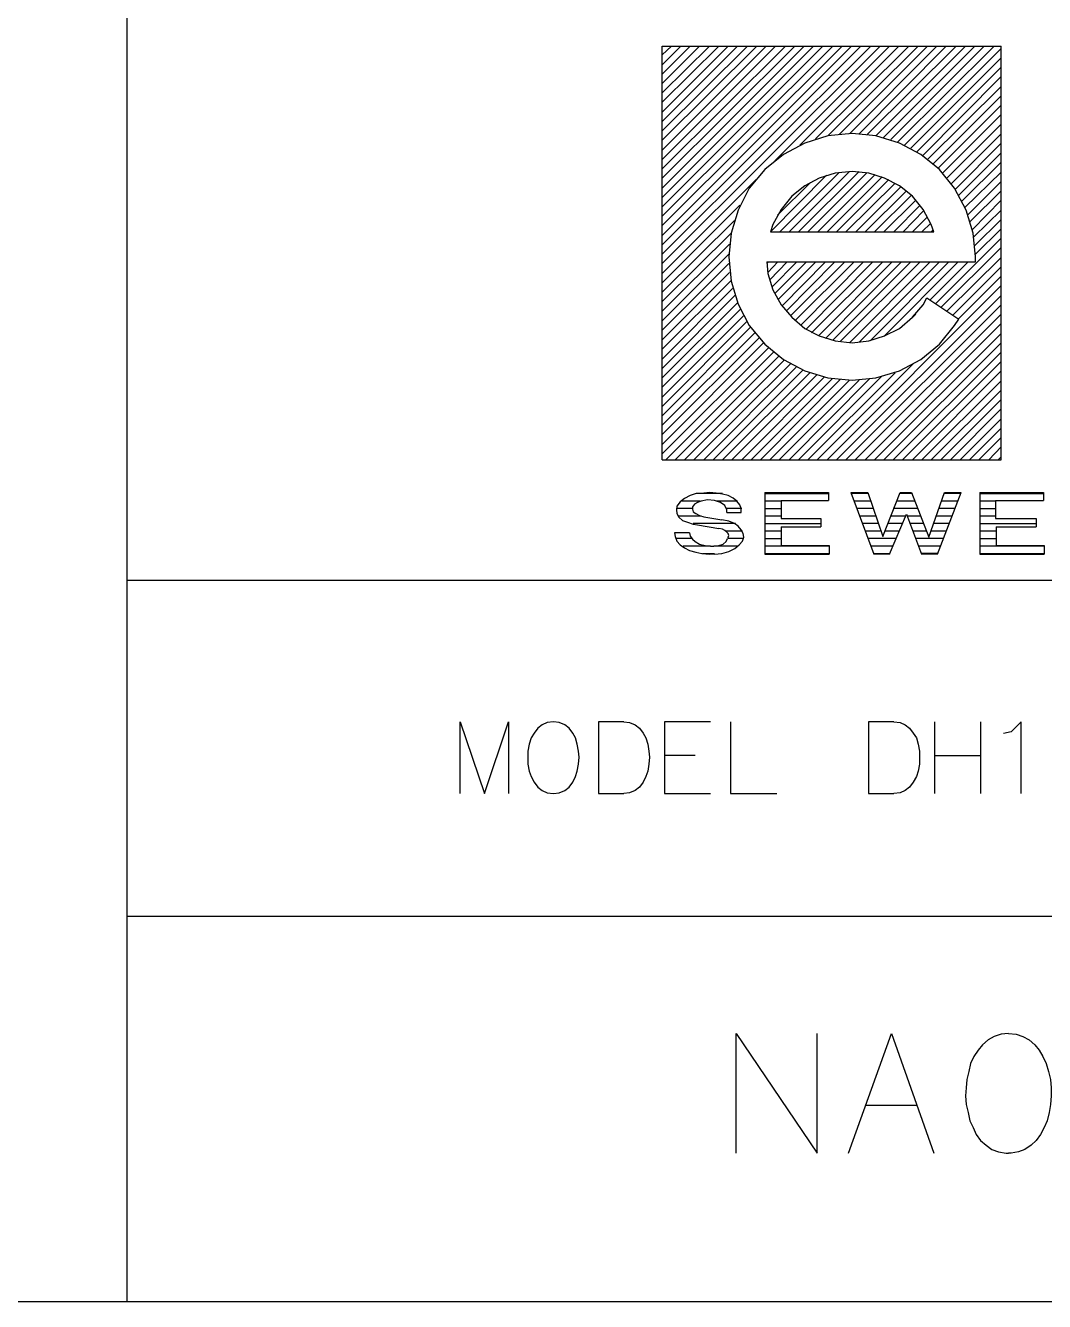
# Model space of a CAD drawing. Extents: x 11 to 601, y 12 to 779.
# Drawn here: x 368.3 to 466.3, y 12.2 to 135.1 of the extents above; entities that cross this region are included whole.
import ezdxf

# ---------------------------------------------------------------- set-up
doc = ezdxf.new("R2010")
doc.units = 0
doc.layers.add('DH152', color=7, linetype='CONTINUOUS')

msp = doc.modelspace()

# ---------------------------------------------------------------- linework, layer by layer
at = {"layer": 'DH152', "color": 7}
for points in [[(378.059991, 12.24), (378.059991, 171.059996)], [(429.539989, 93.239998), (429.539989, 133.079997)], [(429.539989, 133.079997), (462.179988, 133.079997)], [(429.539989, 132.239997), (430.439989, 133.079997)], [(429.539989, 131.279997), (431.339989, 133.079997)], [(429.539989, 130.379997), (432.239989, 133.079997)], [(429.539989, 129.479997), (433.139989, 133.079997)], [(429.539989, 128.579997), (434.099989, 133.079997)], [(429.539989, 127.679997), (434.999989, 133.079997)], [(429.539989, 126.719997), (435.899989, 133.079997)], [(429.539989, 125.819997), (436.799989, 133.079997)], [(429.539989, 124.919997), (437.759989, 133.079997)], [(429.539989, 124.019997), (438.659989, 133.079997)], [(429.539989, 123.059997), (439.559989, 133.079997)], [(429.539989, 122.159997), (440.459989, 133.079997)], [(429.539989, 121.259997), (441.419989, 133.079997)], [(429.539989, 120.359997), (442.319989, 133.079997)], [(429.539989, 119.399997), (443.219989, 133.079997)], [(429.539989, 118.499997), (444.119989, 133.079997)], [(429.539989, 117.599997), (445.019989, 133.079997)], [(429.539989, 116.699997), (445.979989, 133.079997)], [(429.539989, 115.799997), (446.879989, 133.079997)], [(429.539989, 114.839997), (447.779989, 133.079997)], [(429.539989, 113.939997), (448.679989, 133.079997)], [(429.539989, 113.039997), (449.639989, 133.079997)], [(429.539989, 112.139997), (450.539989, 133.079997)], [(440.399989, 122.039997), (451.439989, 133.079997)], [(442.799989, 123.539997), (452.339989, 133.079997)], [(444.299989, 124.139997), (453.299989, 133.079997)], [(445.499989, 124.439997), (454.199989, 133.079997)], [(446.579989, 124.559997), (455.099989, 133.079997)], [(447.599989, 124.619997), (455.999989, 133.079997)], [(448.499989, 124.619997), (456.899989, 133.079997)], [(449.279989, 124.559997), (457.859989, 133.079997)], [(450.119989, 124.439997), (458.759989, 133.079997)], [(450.839989, 124.259997), (459.659989, 133.079997)], [(451.559989, 124.079997), (460.559988, 133.079997)], [(452.219989, 123.839997), (461.519988, 133.079997)], [(452.879989, 123.539997), (462.179988, 132.839997)], [(462.179988, 93.239998), (462.179988, 133.079997)], [(453.479989, 123.239997), (462.179988, 131.939997)], [(454.019989, 122.879997), (462.179988, 131.039997)], [(454.619989, 122.519997), (462.179988, 130.139997)], [(455.099989, 122.159997), (462.179988, 129.179997)], [(455.639989, 121.739997), (462.179988, 128.279997)], [(456.119989, 121.319997), (462.179988, 127.379997)], [(456.539989, 120.839997), (462.179988, 126.479997)], [(456.959989, 120.359997), (462.179988, 125.579997)], [(459.719989, 112.319997), (459.719989, 112.799997), (459.479989, 115.079997), (458.819989, 117.299997), (457.679989, 119.399997), (456.239989, 121.199997), (454.439989, 122.639997), (452.399989, 123.719997), (450.119989, 124.439997), (447.839989, 124.679997), (445.499989, 124.439997), (443.279989, 123.719997), (441.239989, 122.639997), (439.439989, 121.199997), (437.939989, 119.399997), (436.859989, 117.299997), (436.199989, 115.079997), (435.959989, 112.799997), (436.199989, 110.459997), (436.859989, 108.239997), (437.939989, 106.199997), (439.439989, 104.399997), (441.239989, 102.899997), (443.279989, 101.819997), (445.499989, 101.159997), (447.839989, 100.919997), (450.119989, 101.159997), (452.399989, 101.819997), (454.439989, 102.899997), (456.239989, 104.399997), (457.679989, 106.199997), (458.099989, 106.799997)], [(457.379989, 119.819997), (462.179988, 124.619997)], [(457.739989, 119.279997), (462.179988, 123.719997)], [(458.099989, 118.739997), (462.179988, 122.819997)], [(458.399989, 118.139997), (462.179988, 121.919997)], [(439.979989, 115.199997), (445.379989, 120.659997)], [(440.879989, 115.199997), (446.579989, 120.899997)], [(441.779989, 115.199997), (447.599989, 121.019997)], [(442.679989, 115.199997), (448.499989, 121.019997)], [(443.579989, 115.199997), (449.279989, 120.899997)], [(444.539989, 115.199997), (450.059989, 120.719997)], [(445.439989, 115.199997), (450.719989, 120.479997)], [(458.699989, 117.539997), (462.179988, 120.959997)], [(429.539989, 111.179997), (438.599989, 120.239997)], [(440.639989, 116.819997), (443.819989, 119.939997)], [(446.339989, 115.199997), (451.379989, 120.239997)], [(447.239989, 115.199997), (451.979989, 119.879997)], [(448.199989, 115.199997), (452.519989, 119.519997)], [(449.099989, 115.199997), (453.059989, 119.159997)], [(458.999989, 116.879997), (462.179988, 120.059997)], [(459.179989, 116.159997), (462.179988, 119.159997)], [(449.999989, 115.199997), (453.539989, 118.739997)], [(450.899989, 115.199997), (453.959989, 118.259997)], [(459.419989, 115.439997), (462.179988, 118.259997)], [(429.539989, 110.279997), (437.039989, 117.779997)], [(451.859989, 115.199997), (454.379989, 117.779997)], [(452.759989, 115.199997), (454.739989, 117.239997)], [(459.539989, 114.719997), (462.179988, 117.299997)], [(429.539989, 109.379997), (436.499989, 116.279997)], [(453.659989, 115.199997), (455.099989, 116.639997)], [(454.559989, 115.199997), (455.399989, 116.039997)], [(459.659989, 113.879997), (462.179988, 116.399997)], [(459.719989, 113.039997), (462.179988, 115.499997)], [(429.539989, 108.479997), (436.199989, 115.079997)], [(455.459989, 115.199997), (455.639989, 115.379997)], [(455.879989, 108.299997), (462.179988, 114.599997)], [(429.539989, 107.579997), (436.019989, 113.999997)], [(429.539989, 106.619997), (435.959989, 113.039997)], [(456.419989, 107.939997), (462.179988, 113.699997)], [(429.539989, 105.719997), (435.959989, 112.139997)], [(439.619989, 112.319997), (439.739989, 111.179997), (440.219989, 109.619997), (440.999989, 108.179997), (442.019989, 106.979997), (443.279989, 105.899997), (444.659989, 105.179997), (446.219989, 104.699997), (447.839989, 104.519997), (449.459989, 104.699997), (450.959989, 105.179997), (452.399989, 105.899997), (453.659989, 106.979997), (454.679989, 108.179997), (455.039989, 108.839997)], [(439.619989, 112.319997), (459.719989, 112.319997)], [(439.619989, 112.139997), (439.799989, 112.319997)], [(439.739989, 111.299997), (440.699989, 112.319997)], [(439.919989, 110.579997), (441.599989, 112.319997)], [(440.099989, 109.859997), (442.499989, 112.319997)], [(440.399989, 109.259997), (443.459989, 112.319997)], [(440.699989, 108.659997), (444.359989, 112.319997)], [(441.059989, 108.059997), (445.259989, 112.319997)], [(441.479989, 107.579997), (446.159989, 112.319997)], [(441.899989, 107.099997), (447.119989, 112.319997)], [(442.319989, 106.619997), (448.019989, 112.319997)], [(442.859989, 106.199997), (448.919989, 112.319997)], [(443.399989, 105.839997), (449.819989, 112.319997)], [(443.939989, 105.479997), (450.779989, 112.319997)], [(444.599989, 105.179997), (451.679989, 112.319997)], [(445.259989, 104.939997), (452.579989, 112.319997)], [(445.979989, 104.759997), (453.479989, 112.319997)], [(446.699989, 104.639997), (454.379989, 112.319997)], [(447.599989, 104.519997), (455.339989, 112.319997)], [(448.499989, 104.579997), (456.239989, 112.319997)], [(449.579989, 104.699997), (457.139989, 112.319997)], [(450.899989, 105.119997), (458.039989, 112.319997)], [(455.339989, 108.659997), (458.999989, 112.319997)], [(456.959989, 107.579997), (462.179988, 112.739997)], [(457.559989, 107.219997), (462.179988, 111.839997)], [(429.539989, 104.819997), (436.019989, 111.299997)], [(458.099989, 106.859997), (462.179988, 110.939997)], [(429.539989, 103.919997), (436.199989, 110.519997)], [(429.539989, 102.959997), (436.319989, 109.739997)], [(445.439989, 93.239998), (462.179988, 110.039997)], [(429.539989, 102.059997), (436.559989, 109.079997)], [(429.539989, 101.159997), (436.799989, 108.359997)], [(446.339989, 93.239998), (462.179988, 109.079997)], [(447.239989, 93.239998), (462.179988, 108.179997)], [(455.039989, 108.839997), (458.099989, 106.799997)], [(429.539989, 100.259997), (437.099989, 107.759997)], [(429.539989, 99.299998), (437.399989, 107.159997)], [(448.139989, 93.239998), (462.179988, 107.279997)], [(453.299989, 106.619997), (453.959989, 107.279997)], [(429.539989, 98.399998), (437.699989, 106.559997)], [(429.539989, 97.499998), (438.059989, 106.019997)], [(449.099989, 93.239998), (462.179988, 106.379997)], [(429.539989, 96.599998), (438.479989, 105.479997)], [(429.539989, 95.699998), (438.899989, 104.999997)], [(429.539989, 94.739998), (439.319989, 104.519997)], [(449.999989, 93.239998), (462.179988, 105.419997)], [(450.899989, 93.239998), (462.179988, 104.519997)], [(429.539989, 93.839998), (439.799989, 104.039997)], [(429.899989, 93.239998), (440.279989, 103.619997)], [(430.799989, 93.239998), (440.759989, 103.199997)], [(451.799989, 93.239998), (462.179988, 103.619997)], [(431.699989, 93.239998), (441.299989, 102.839997)], [(432.599989, 93.239998), (441.899989, 102.479997)], [(433.559989, 93.239998), (442.439989, 102.179997)], [(444.479989, 93.239998), (453.719989, 102.479997)], [(452.699989, 93.239998), (462.179988, 102.719997)], [(434.459989, 93.239998), (443.099989, 101.879997)], [(435.359989, 93.239998), (443.759989, 101.639997)], [(436.259989, 93.239998), (444.419989, 101.399997)], [(437.219989, 93.239998), (445.139989, 101.219997)], [(438.119989, 93.239998), (445.919989, 101.039997)], [(439.019989, 93.239998), (446.699989, 100.979997)], [(439.919989, 93.239998), (447.599989, 100.919997)], [(440.819989, 93.239998), (448.499989, 100.919997)], [(441.779989, 93.239998), (449.519989, 101.039997)], [(442.679989, 93.239998), (450.659989, 101.279997)], [(443.579989, 93.239998), (451.979989, 101.639997)], [(453.659989, 93.239998), (462.179988, 101.819997)], [(454.559989, 93.239998), (462.179988, 100.859997)], [(455.459989, 93.239998), (462.179988, 99.959998)], [(456.359989, 93.239998), (462.179988, 99.059998)], [(457.319989, 93.239998), (462.179988, 98.159998)], [(458.219989, 93.239998), (462.179988, 97.199998)], [(459.119989, 93.239998), (462.179988, 96.299998)], [(460.019988, 93.239998), (462.179988, 95.399998)], [(460.979988, 93.239998), (462.179988, 94.499998)], [(461.879988, 93.239998), (462.179988, 93.539998)], [(429.539989, 93.239998), (462.179988, 93.239998)], [(433.559989, 90.059998), (432.839989, 89.999998), (432.239989, 89.819998), (431.699989, 89.519998), (431.279989, 89.219998), (430.979989, 88.799998), (430.919989, 88.439998)], [(435.359989, 89.999998), (432.899989, 89.999998)], [(434.099989, 90.119998), (433.559989, 90.059998)], [(437.159989, 88.199998), (437.159989, 88.559998), (437.039989, 88.919998), (436.739989, 89.279998), (436.379989, 89.579998), (435.899989, 89.819998), (435.359989, 89.939998), (434.759989, 90.059998), (434.099989, 90.119998)], [(439.439989, 90.119998), (445.559989, 90.119998)], [(439.439989, 90.119998), (439.439989, 84.179998)], [(439.439989, 89.999998), (445.619989, 89.999998)], [(445.559989, 90.119998), (445.559989, 89.339998)], [(447.719989, 90.119998), (449.339989, 90.119998)], [(447.719989, 90.119998), (449.939989, 84.179998)], [(449.339989, 89.999998), (447.779989, 89.999998)], [(449.339989, 90.119998), (450.779989, 85.859998), (452.459989, 90.119998)], [(453.599989, 89.999998), (452.399989, 89.999998)], [(452.459989, 90.119998), (453.539989, 90.119998)], [(453.539989, 90.119998), (455.219989, 85.799998)], [(455.219989, 85.799998), (456.719989, 90.119998)], [(456.059989, 84.179998), (458.339989, 90.119998)], [(456.719989, 90.119998), (458.339989, 90.119998)], [(458.279989, 89.999998), (456.719989, 89.999998)], [(460.139988, 90.119998), (466.259988, 90.119998)], [(460.139988, 90.119998), (460.139988, 84.179998)], [(460.139988, 89.999998), (466.319988, 89.999998)], [(466.259988, 90.119998), (466.259988, 89.339998)], [(432.479989, 88.559998), (430.919989, 88.559998)], [(430.919989, 88.439998), (430.979989, 88.079998), (431.159989, 87.719998), (431.519989, 87.419998), (431.999989, 87.239998), (432.539989, 87.059998)], [(433.199989, 89.279998), (431.339989, 89.279998)], [(433.319989, 89.279998), (432.959989, 89.159998), (432.659989, 88.979998), (432.479989, 88.739998), (432.479989, 88.499998)], [(432.479989, 88.499998), (432.539989, 88.259998), (432.779989, 88.079998)], [(435.779989, 88.439998), (435.599989, 88.859998), (435.179989, 89.159998), (434.579989, 89.339998), (433.919989, 89.399998), (433.319989, 89.279998)], [(436.799989, 89.279998), (434.819989, 89.279998)], [(437.219989, 88.559998), (435.719989, 88.559998)], [(435.779989, 88.199998), (435.779989, 88.439998)], [(440.999989, 89.279998), (439.439989, 89.279998)], [(439.439989, 88.559998), (440.999989, 88.559998)], [(440.999989, 89.339998), (445.559989, 89.339998)], [(440.999989, 89.339998), (440.999989, 87.599998), (444.839989, 87.599998)], [(449.579989, 89.279998), (448.079989, 89.279998)], [(449.819989, 88.559998), (448.319989, 88.559998)], [(454.139989, 88.559998), (451.799989, 88.559998)], [(453.899989, 89.279998), (452.099989, 89.279998)], [(457.679989, 88.559998), (456.179989, 88.559998)], [(457.979989, 89.279998), (456.419989, 89.279998)], [(461.699988, 89.279998), (460.139988, 89.279998)], [(460.139988, 88.559998), (461.699988, 88.559998)], [(461.639988, 89.339998), (466.259988, 89.339998)], [(461.639988, 89.339998), (461.639988, 87.599998), (465.539988, 87.599998)], [(433.319989, 87.839998), (431.159989, 87.839998)], [(432.779989, 88.079998), (433.139989, 87.899998), (433.559989, 87.779998)], [(433.559989, 87.779998), (435.299989, 87.479998)], [(436.499989, 87.119998), (435.959989, 87.359998), (435.299989, 87.479998)], [(435.779989, 88.199998), (437.159989, 88.199998)], [(440.999989, 87.839998), (439.439989, 87.839998)], [(444.839989, 87.599998), (444.839989, 86.819998)], [(450.059989, 87.839998), (448.619989, 87.839998)], [(451.439989, 84.179998), (453.059989, 88.019998)], [(452.939989, 87.839998), (451.559989, 87.839998)], [(453.059989, 88.019998), (454.499989, 84.179998)], [(454.439989, 87.839998), (453.119989, 87.839998)], [(457.439989, 87.839998), (455.939989, 87.839998)], [(461.699988, 87.839998), (460.139988, 87.839998)], [(465.539988, 87.599998), (465.539988, 86.819998)], [(430.739989, 86.219998), (430.799989, 85.859998), (430.979989, 85.439998), (431.279989, 85.079998), (431.699989, 84.779998), (432.179989, 84.539998), (432.779989, 84.359998), (433.379989, 84.239998), (434.099989, 84.179998)], [(432.179989, 86.219998), (430.739989, 86.219998)], [(432.179989, 86.219998), (432.239989, 85.919998), (432.479989, 85.619998), (432.719989, 85.379998)], [(436.619989, 87.119998), (432.539989, 87.119998)], [(432.539989, 87.059998), (432.959989, 86.999998)], [(432.959989, 86.999998), (434.999989, 86.639998)], [(434.579989, 84.179998), (435.299989, 84.239998), (435.959989, 84.419998), (436.559989, 84.719998), (436.979989, 85.079998), (437.279989, 85.439998), (437.399989, 85.799998), (437.339989, 86.159998), (437.159989, 86.519998), (436.859989, 86.879998), (436.499989, 87.119998)], [(435.599989, 86.459998), (435.359989, 86.579998), (434.999989, 86.639998)], [(435.899989, 85.799998), (435.959989, 85.979998), (435.899989, 86.159998), (435.779989, 86.279998), (435.599989, 86.459998)], [(437.279989, 86.399998), (435.719989, 86.399998)], [(439.439989, 87.119998), (444.899989, 87.119998)], [(441.059989, 86.399998), (439.439989, 86.399998)], [(440.999989, 86.819998), (444.839989, 86.819998)], [(440.999989, 86.819998), (440.999989, 85.019998)], [(450.299989, 87.119998), (448.859989, 87.119998)], [(450.539989, 86.399998), (449.159989, 86.399998)], [(452.339989, 86.399998), (450.959989, 86.399998)], [(452.639989, 87.119998), (451.259989, 87.119998)], [(454.739989, 87.119998), (453.359989, 87.119998)], [(454.979989, 86.399998), (453.659989, 86.399998)], [(456.839989, 86.399998), (455.399989, 86.399998)], [(457.139989, 87.119998), (455.639989, 87.119998)], [(460.139988, 87.119998), (465.539988, 87.119998)], [(461.699988, 86.399998), (460.139988, 86.399998)], [(461.699988, 86.819998), (465.539988, 86.819998)], [(461.699988, 86.819998), (461.699988, 85.019998)], [(432.479989, 85.679998), (430.919989, 85.679998)], [(434.219989, 84.959998), (431.579989, 84.959998)], [(432.719989, 85.379998), (433.139989, 85.139998), (433.679989, 85.019998), (434.219989, 84.959998)], [(434.219989, 84.959998), (434.519989, 84.959998)], [(434.519989, 84.959998), (434.999989, 85.019998), (435.419989, 85.139998), (435.719989, 85.379998), (435.839989, 85.679998)], [(436.799989, 84.959998), (434.519989, 84.959998)], [(435.899989, 85.799998), (435.839989, 85.679998)], [(437.339989, 85.679998), (435.899989, 85.679998)], [(439.439989, 85.679998), (441.059989, 85.679998)], [(445.619989, 84.959998), (439.439989, 84.959998)], [(440.999989, 85.019998), (445.619989, 85.019998)], [(445.619989, 85.019998), (445.619989, 84.179998)], [(452.039989, 85.679998), (449.399989, 85.679998)], [(451.739989, 84.959998), (449.699989, 84.959998)], [(456.599989, 85.679998), (453.959989, 85.679998)], [(456.299989, 84.959998), (454.259989, 84.959998)], [(460.139988, 85.679998), (461.699988, 85.679998)], [(466.319988, 84.959998), (460.139988, 84.959998)], [(461.699988, 85.019998), (466.319988, 85.019998)], [(466.319988, 85.019998), (466.319988, 84.179998)], [(433.439989, 84.239998), (434.579989, 84.239998)], [(434.579989, 84.179998), (434.099989, 84.179998)], [(439.439989, 84.239998), (445.619989, 84.239998)], [(439.439989, 84.179998), (445.619989, 84.179998)], [(451.439989, 84.179998), (449.939989, 84.179998)], [(449.999989, 84.239998), (451.499989, 84.239998)], [(456.059989, 84.179998), (454.499989, 84.179998)], [(456.059989, 84.239998), (454.559989, 84.239998)], [(460.139988, 84.239998), (466.319988, 84.239998)], [(460.139988, 84.179998), (466.319988, 84.179998)], [(378.059991, 81.659998), (600.899985, 81.659998)], [(410.09999, 61.139998), (410.09999, 68.039998), (412.43999, 61.139998), (414.77999, 68.039998), (414.77999, 61.139998)], [(425.879989, 68.039998), (423.419989, 68.039998), (423.419989, 61.139998), (425.879989, 61.139998)], [(425.879989, 68.039998), (426.419989, 67.979998), (426.959989, 67.739998), (427.379989, 67.439998), (427.739989, 66.959998), (427.979989, 66.479998), (428.159989, 65.879998), (428.279989, 65.219998), (428.339989, 64.619998), (428.279989, 63.959998), (428.159989, 63.299998), (427.979989, 62.759998), (427.739989, 62.219998), (427.379989, 61.739998), (426.959989, 61.439998), (426.419989, 61.199998), (425.879989, 61.139998)], [(434.219989, 68.039998), (429.779989, 68.039998), (429.779989, 61.139998), (434.219989, 61.139998)], [(436.139989, 68.039998), (436.139989, 61.139998), (440.579989, 61.139998)], [(451.859989, 68.039998), (449.399989, 68.039998), (449.399989, 61.139998), (451.859989, 61.139998)], [(451.859989, 68.039998), (452.459989, 67.979998), (452.939989, 67.739998), (453.359989, 67.439998), (453.719989, 66.959998), (454.019989, 66.479998), (454.199989, 65.879998), (454.319989, 65.219998), (454.319989, 64.619998), (454.319989, 63.959998), (454.199989, 63.299998), (454.019989, 62.759998), (453.719989, 62.219998), (453.359989, 61.739998), (452.939989, 61.439998), (452.459989, 61.199998), (451.859989, 61.139998)], [(455.759989, 68.039998), (455.759989, 61.139998)], [(460.199988, 68.039998), (460.199988, 61.139998)], [(464.099988, 61.139998), (464.099988, 68.039998), (463.139988, 67.079998), (462.419988, 66.899998)], [(432.719989, 64.799998), (429.779989, 64.799998)], [(455.759989, 64.799998), (460.199988, 64.799998)], [(378.059991, 49.319999), (600.899985, 49.319999)], [(436.679989, 26.519999), (436.679989, 38.039999), (444.479989, 26.519999), (444.479989, 38.039999)], [(447.479989, 26.519999), (451.619989, 38.039999), (455.699989, 26.519999)], [(462.899988, 38.039999), (462.179988, 37.979999), (461.519988, 37.739999), (460.919988, 37.439999), (460.379988, 36.959999), (459.959989, 36.419999), (459.539989, 35.819999), (459.239989, 35.159999), (459.059989, 34.379999), (458.879989, 33.599999), (458.819989, 32.819999), (458.759989, 32.039999), (458.819989, 31.199999), (458.999989, 30.419999), (459.179989, 29.639999), (459.479989, 28.979999), (459.779989, 28.319999), (460.199988, 27.719999), (460.739988, 27.299999), (461.279988, 26.879999), (461.939988, 26.639999), (462.659988, 26.519999), (462.899988, 26.519999)], [(462.899988, 38.039999), (463.619988, 37.979999), (464.279988, 37.739999), (464.879988, 37.439999), (465.419988, 36.959999), (465.839988, 36.419999), (466.199988, 35.819999), (466.499988, 35.159999), (466.739988, 34.379999), (466.919988, 33.599999), (466.979988, 32.819999), (466.979988, 32.039999), (466.919988, 31.199999), (466.799988, 30.419999), (466.619988, 29.639999), (466.319988, 28.979999), (465.959988, 28.319999), (465.539988, 27.719999), (465.059988, 27.299999), (464.459988, 26.879999), (463.859988, 26.639999), (463.139988, 26.519999), (462.899988, 26.519999)], [(449.159989, 31.139999), (454.079989, 31.139999)], [(11.4, 12.24), (600.899985, 12.24)]]:
    msp.add_lwpolyline(points, dxfattribs=at)
for points in [[(439.979989, 115.199997), (455.699989, 115.199997), (455.459989, 115.919997), (454.679989, 117.359997), (453.659989, 118.619997), (452.399989, 119.639997), (450.959989, 120.359997), (449.459989, 120.839997), (447.839989, 121.019997), (446.219989, 120.839997), (444.659989, 120.359997), (443.279989, 119.639997), (442.019989, 118.619997), (440.999989, 117.359997), (440.219989, 115.919997)], [(419.09999, 61.139998), (419.63999, 61.199998), (420.179989, 61.439998), (420.599989, 61.739998), (420.959989, 62.219998), (421.199989, 62.759998), (421.379989, 63.299998), (421.499989, 63.959998), (421.559989, 64.619998), (421.499989, 65.219998), (421.379989, 65.879998), (421.199989, 66.479998), (420.959989, 66.959998), (420.599989, 67.439998), (420.179989, 67.739998), (419.63999, 67.979998), (419.09999, 68.039998), (418.49999, 67.979998), (418.01999, 67.739998), (417.59999, 67.439998), (417.23999, 66.959998), (416.93999, 66.479998), (416.75999, 65.879998), (416.63999, 65.219998), (416.63999, 64.619998), (416.63999, 63.959998), (416.75999, 63.299998), (416.93999, 62.759998), (417.23999, 62.219998), (417.59999, 61.739998), (418.01999, 61.439998), (418.49999, 61.199998)]]:
    msp.add_lwpolyline(points, close=True, dxfattribs=at)

doc.saveas('drawing.dxf')
